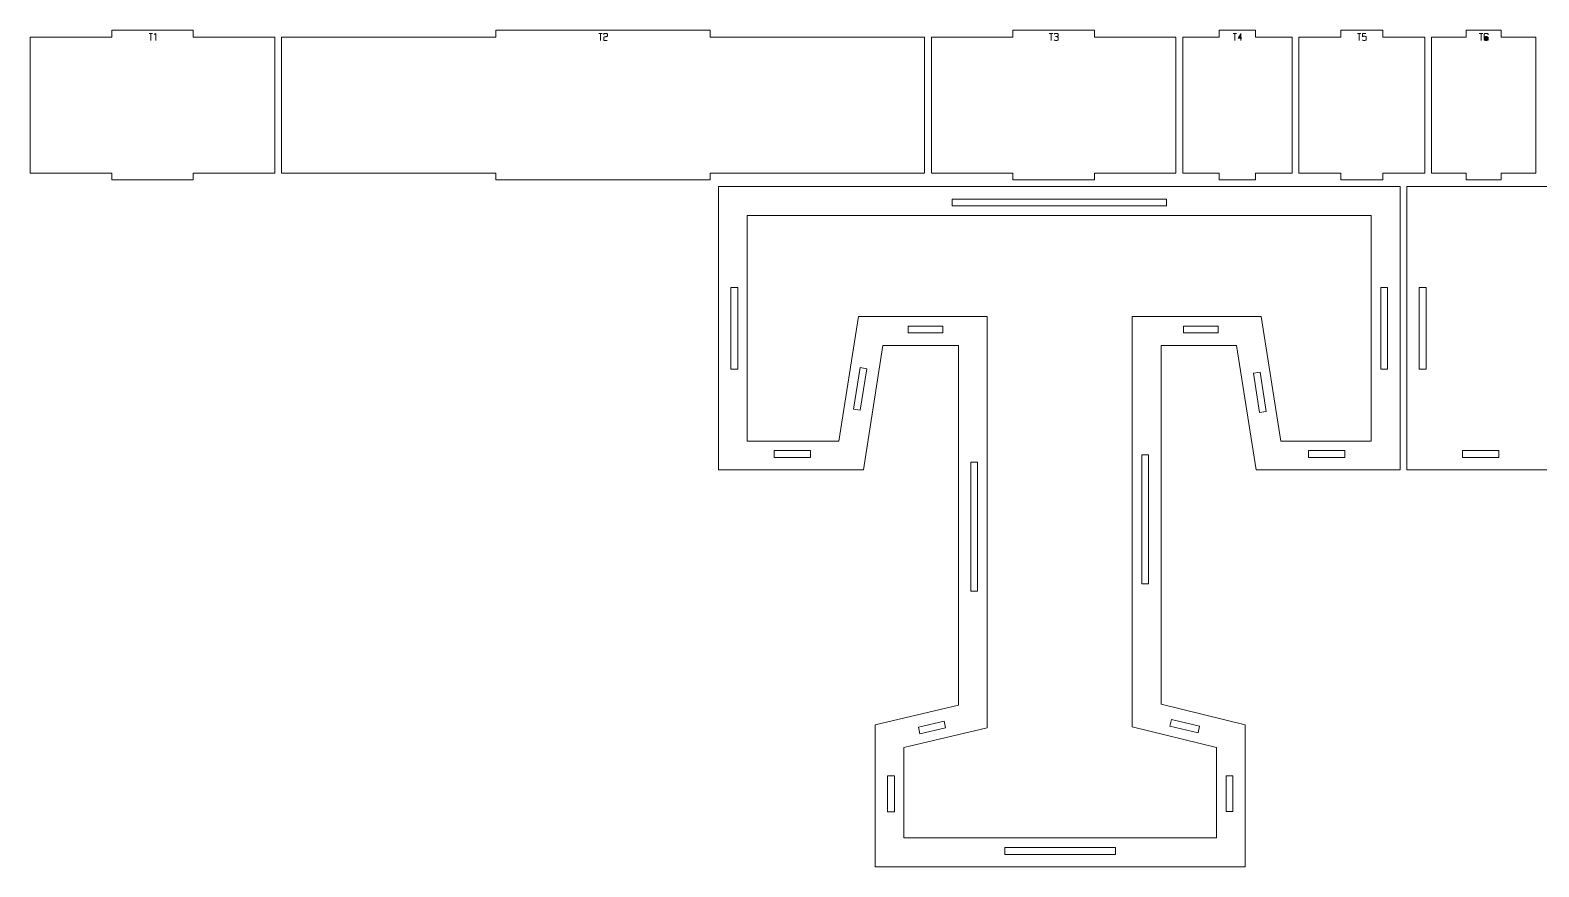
# Model space of a CAD drawing. Header units: centimetres. Extents: x -249 to 275, y -506 to 461.
# Drawn here: x 38 to 104.6, y -107.7 to -70.8 of the extents above; entities that cross this region are included whole.
import ezdxf

# ---------------------------------------------------------------- set-up
doc = ezdxf.new("R2010")
doc.units = ezdxf.units.CM
doc.header["$MEASUREMENT"] = 0
doc.layers.add('Capa 1', color=7, linetype='Continuous')

msp = doc.modelspace()

# ---------------------------------------------------------------- hatches: boundary and pattern name
at = {"layer": 'Capa 1', "true_color": 0x3e4095}
h = msp.add_hatch(color=175, dxfattribs=at)
edge = h.paths.add_edge_path()
edge.add_spline(control_points=[(43.32615, -70.98832), (43.32615, -70.98832), (43.24681, -70.98832), (43.24681, -70.98832), (43.24681, -70.98832), (43.40411, -70.98832), (43.40411, -70.98832), (43.40411, -70.98832), (43.32615, -70.98832), (43.32615, -70.98832), (43.32615, -70.98832), (43.32615, -71.30476), (43.32615, -71.30476), (43.32615, -71.30476), (43.32615, -70.98832), (43.32615, -70.98832)], knot_values=[0, 0, 0, 0, 0.2, 0.2, 0.2, 0.4, 0.4, 0.4, 0.6, 0.6, 0.6, 0.8, 0.8, 0.8, 1, 1, 1, 1], degree=3, periodic=1)
h = msp.add_hatch(color=175, dxfattribs=at)
edge = h.paths.add_edge_path()
edge.add_spline(control_points=[(43.54307, -70.98786), (43.54307, -70.98786), (43.46694, -71.0406), (43.46694, -71.0406), (43.46694, -71.0406), (43.54307, -70.98786), (43.54307, -70.98786), (43.54307, -70.98786), (43.54307, -71.30476), (43.54307, -71.30476), (43.54307, -71.30476), (43.54307, -70.98786), (43.54307, -70.98786)], knot_values=[0, 0, 0, 0, 0.25, 0.25, 0.25, 0.5, 0.5, 0.5, 0.75, 0.75, 0.75, 1, 1, 1, 1], degree=3, periodic=1)
h = msp.add_hatch(color=175, dxfattribs=at)
edge = h.paths.add_edge_path()
edge.add_spline(control_points=[(63.17418, -70.98832), (63.17418, -70.98832), (63.09484, -70.98832), (63.09484, -70.98832), (63.09484, -70.98832), (63.25214, -70.98832), (63.25214, -70.98832), (63.25214, -70.98832), (63.17418, -70.98832), (63.17418, -70.98832), (63.17418, -70.98832), (63.17418, -71.30476), (63.17418, -71.30476), (63.17418, -71.30476), (63.17418, -70.98832), (63.17418, -70.98832)], knot_values=[0, 0, 0, 0, 0.2, 0.2, 0.2, 0.4, 0.4, 0.4, 0.6, 0.6, 0.6, 0.8, 0.8, 0.8, 1, 1, 1, 1], degree=3, periodic=1)
h = msp.add_hatch(color=175, dxfattribs=at)
edge = h.paths.add_edge_path()
edge.add_spline(control_points=[(63.31451, -71.30476), (63.31451, -71.30476), (63.31451, -71.17222), (63.31451, -71.17222), (63.31543, -71.1603), (63.32628, -71.15113), (63.34707, -71.14471), (63.35563, -71.14409), (63.36381, -71.1431), (63.37161, -71.14172), (63.3794, -71.14035), (63.38728, -71.1389), (63.39523, -71.13737), (63.4099, -71.13492), (63.42114, -71.13293), (63.42893, -71.13141), (63.43673, -71.12988), (63.4443, -71.12789), (63.45164, -71.12544), (63.47059, -71.11841), (63.48007, -71.10939), (63.48007, -71.09839), (63.48007, -71.09839), (63.48007, -71.02363), (63.48007, -71.02363), (63.48007, -71.01385), (63.4722, -71.00552), (63.45645, -70.99864), (63.44071, -70.99176), (63.42106, -70.98832), (63.39752, -70.98832), (63.37398, -70.98832), (63.35433, -70.99176), (63.33859, -70.99864), (63.32284, -71.00552), (63.31497, -71.01385), (63.31497, -71.02363), (63.31497, -71.02363), (63.31497, -71.0461), (63.31497, -71.0461), (63.31497, -71.0461), (63.31497, -71.02363), (63.31497, -71.02363), (63.31497, -71.01385), (63.32284, -71.00552), (63.33859, -70.99864), (63.35433, -70.99176), (63.37398, -70.98832), (63.39752, -70.98832), (63.42106, -70.98832), (63.44071, -70.99176), (63.45645, -70.99864), (63.4722, -71.00552), (63.48007, -71.01385), (63.48007, -71.02363), (63.48007, -71.02363), (63.48007, -71.09839), (63.48007, -71.09839), (63.48007, -71.10939), (63.47059, -71.11841), (63.45164, -71.12544), (63.4443, -71.12789), (63.43673, -71.12988), (63.42893, -71.13141), (63.42114, -71.13293), (63.4099, -71.13492), (63.39523, -71.13737), (63.38728, -71.1389), (63.3794, -71.14035), (63.37161, -71.14172), (63.36381, -71.1431), (63.35563, -71.14409), (63.34707, -71.14471), (63.32628, -71.15113), (63.31543, -71.1603), (63.31451, -71.17222), (63.31451, -71.17222), (63.31451, -71.30476), (63.31451, -71.30476), (63.31451, -71.30476), (63.47136, -71.30476), (63.47136, -71.30476), (63.47136, -71.30476), (63.31451, -71.30476), (63.31451, -71.30476)], knot_values=[0, 0, 0, 0, 0.03571429, 0.03571429, 0.03571429, 0.07142857, 0.07142857, 0.07142857, 0.10714286, 0.10714286, 0.10714286, 0.14285714, 0.14285714, 0.14285714, 0.17857143, 0.17857143, 0.17857143, 0.21428571, 0.21428571, 0.21428571, 0.25, 0.25, 0.25, 0.28571429, 0.28571429, 0.28571429, 0.32142857, 0.32142857, 0.32142857, 0.35714286, 0.35714286, 0.35714286, 0.39285714, 0.39285714, 0.39285714, 0.42857143, 0.42857143, 0.42857143, 0.46428571, 0.46428571, 0.46428571, 0.5, 0.5, 0.5, 0.53571429, 0.53571429, 0.53571429, 0.57142857, 0.57142857, 0.57142857, 0.60714286, 0.60714286, 0.60714286, 0.64285714, 0.64285714, 0.64285714, 0.67857143, 0.67857143, 0.67857143, 0.71428571, 0.71428571, 0.71428571, 0.75, 0.75, 0.75, 0.78571429, 0.78571429, 0.78571429, 0.82142857, 0.82142857, 0.82142857, 0.85714286, 0.85714286, 0.85714286, 0.89285714, 0.89285714, 0.89285714, 0.92857143, 0.92857143, 0.92857143, 0.96428571, 0.96428571, 0.96428571, 1, 1, 1, 1], degree=3, periodic=1)
h = msp.add_hatch(color=175, dxfattribs=at)
edge = h.paths.add_edge_path()
edge.add_spline(control_points=[(83.06671, -70.98832), (83.06671, -70.98832), (82.98737, -70.98832), (82.98737, -70.98832), (82.98737, -70.98832), (83.14467, -70.98832), (83.14467, -70.98832), (83.14467, -70.98832), (83.06671, -70.98832), (83.06671, -70.98832), (83.06671, -70.98832), (83.06671, -71.30476), (83.06671, -71.30476), (83.06671, -71.30476), (83.06671, -70.98832), (83.06671, -70.98832)], knot_values=[0, 0, 0, 0, 0.2, 0.2, 0.2, 0.4, 0.4, 0.4, 0.6, 0.6, 0.6, 0.8, 0.8, 0.8, 1, 1, 1, 1], degree=3, periodic=1)
h = msp.add_hatch(color=175, dxfattribs=at)
edge = h.paths.add_edge_path()
edge.add_spline(control_points=[(83.29005, -71.30476), (83.26651, -71.30476), (83.24686, -71.30132), (83.23112, -71.29444), (83.21537, -71.28756), (83.2075, -71.27923), (83.2075, -71.26945), (83.2075, -71.27923), (83.21537, -71.28756), (83.23112, -71.29444), (83.24686, -71.30132), (83.26651, -71.30476), (83.29005, -71.30476), (83.31359, -71.30476), (83.33324, -71.30132), (83.34898, -71.29444), (83.36473, -71.28756), (83.3726, -71.27923), (83.3726, -71.26945), (83.3726, -71.26945), (83.3726, -71.16626), (83.3726, -71.16626), (83.3726, -71.158), (83.36694, -71.15082), (83.35563, -71.14471), (83.34432, -71.13859), (83.31115, -71.13446), (83.25611, -71.13232), (83.31084, -71.12896), (83.34371, -71.12498), (83.35471, -71.1204), (83.36572, -71.11581), (83.37168, -71.10832), (83.3726, -71.09793), (83.3726, -71.09793), (83.3726, -71.02363), (83.3726, -71.02363), (83.3726, -71.01385), (83.36473, -71.00552), (83.34898, -70.99864), (83.33324, -70.99176), (83.31359, -70.98832), (83.29005, -70.98832), (83.26651, -70.98832), (83.24686, -70.99176), (83.23112, -70.99864), (83.21537, -71.00552), (83.2075, -71.01385), (83.2075, -71.02363), (83.2075, -71.01385), (83.21537, -71.00552), (83.23112, -70.99864), (83.24686, -70.99176), (83.26651, -70.98832), (83.29005, -70.98832), (83.31359, -70.98832), (83.33324, -70.99176), (83.34898, -70.99864), (83.36473, -71.00552), (83.3726, -71.01385), (83.3726, -71.02363), (83.3726, -71.02363), (83.3726, -71.09793), (83.3726, -71.09793), (83.37168, -71.10832), (83.36572, -71.11581), (83.35471, -71.1204), (83.34371, -71.12498), (83.31084, -71.12896), (83.25611, -71.13232), (83.31115, -71.13446), (83.34432, -71.13859), (83.35563, -71.14471), (83.36694, -71.15082), (83.3726, -71.158), (83.3726, -71.16626), (83.3726, -71.16626), (83.3726, -71.26945), (83.3726, -71.26945), (83.3726, -71.27923), (83.36473, -71.28756), (83.34898, -71.29444), (83.33324, -71.30132), (83.31359, -71.30476), (83.29005, -71.30476)], knot_values=[0, 0, 0, 0, 0.03571429, 0.03571429, 0.03571429, 0.07142857, 0.07142857, 0.07142857, 0.10714286, 0.10714286, 0.10714286, 0.14285714, 0.14285714, 0.14285714, 0.17857143, 0.17857143, 0.17857143, 0.21428571, 0.21428571, 0.21428571, 0.25, 0.25, 0.25, 0.28571429, 0.28571429, 0.28571429, 0.32142857, 0.32142857, 0.32142857, 0.35714286, 0.35714286, 0.35714286, 0.39285714, 0.39285714, 0.39285714, 0.42857143, 0.42857143, 0.42857143, 0.46428571, 0.46428571, 0.46428571, 0.5, 0.5, 0.5, 0.53571429, 0.53571429, 0.53571429, 0.57142857, 0.57142857, 0.57142857, 0.60714286, 0.60714286, 0.60714286, 0.64285714, 0.64285714, 0.64285714, 0.67857143, 0.67857143, 0.67857143, 0.71428571, 0.71428571, 0.71428571, 0.75, 0.75, 0.75, 0.78571429, 0.78571429, 0.78571429, 0.82142857, 0.82142857, 0.82142857, 0.85714286, 0.85714286, 0.85714286, 0.89285714, 0.89285714, 0.89285714, 0.92857143, 0.92857143, 0.92857143, 0.96428571, 0.96428571, 0.96428571, 1, 1, 1, 1], degree=3, periodic=1)
h = msp.add_hatch(color=175, dxfattribs=at)
edge = h.paths.add_edge_path()
edge.add_spline(control_points=[(91.17921, -70.98832), (91.17921, -70.98832), (91.09987, -70.98832), (91.09987, -70.98832), (91.09987, -70.98832), (91.25717, -70.98832), (91.25717, -70.98832), (91.25717, -70.98832), (91.17921, -70.98832), (91.17921, -70.98832), (91.17921, -70.98832), (91.17921, -71.30476), (91.17921, -71.30476), (91.17921, -71.30476), (91.17921, -70.98832), (91.17921, -70.98832)], knot_values=[0, 0, 0, 0, 0.2, 0.2, 0.2, 0.4, 0.4, 0.4, 0.6, 0.6, 0.6, 0.8, 0.8, 0.8, 1, 1, 1, 1], degree=3, periodic=1)
h = msp.add_hatch(color=175, dxfattribs=at)
edge = h.paths.add_edge_path()
edge.add_spline(control_points=[(91.44979, -71.2002), (91.44979, -71.2002), (91.44979, -70.98786), (91.44979, -70.98786), (91.44979, -70.98786), (91.32, -71.2002), (91.32, -71.2002), (91.32, -71.2002), (91.44979, -71.2002), (91.44979, -71.2002)], knot_values=[0, 0, 0, 0, 0.33333333, 0.33333333, 0.33333333, 0.66666667, 0.66666667, 0.66666667, 1, 1, 1, 1], degree=3, periodic=1)
h = msp.add_hatch(color=175, dxfattribs=at)
edge = h.paths.add_edge_path()
edge.add_spline(control_points=[(91.44979, -71.2002), (91.44979, -71.2002), (91.44979, -71.30476), (91.44979, -71.30476), (91.44979, -71.30476), (91.44979, -71.2002), (91.44979, -71.2002), (91.44979, -71.2002), (91.32, -71.2002), (91.32, -71.2002), (91.32, -71.2002), (91.44979, -70.98786), (91.44979, -70.98786), (91.44979, -70.98786), (91.44979, -71.2002), (91.44979, -71.2002), (91.44979, -71.2002), (91.4796, -71.2002), (91.4796, -71.2002), (91.4796, -71.2002), (91.44979, -71.2002), (91.44979, -71.2002)], knot_values=[0, 0, 0, 0, 0.14285714, 0.14285714, 0.14285714, 0.28571429, 0.28571429, 0.28571429, 0.42857143, 0.42857143, 0.42857143, 0.57142857, 0.57142857, 0.57142857, 0.71428571, 0.71428571, 0.71428571, 0.85714286, 0.85714286, 0.85714286, 1, 1, 1, 1], degree=3, periodic=1)
h = msp.add_hatch(color=175, dxfattribs=at)
edge = h.paths.add_edge_path()
edge.add_spline(control_points=[(96.66713, -70.98832), (96.66713, -70.98832), (96.58779, -70.98832), (96.58779, -70.98832), (96.58779, -70.98832), (96.74509, -70.98832), (96.74509, -70.98832), (96.74509, -70.98832), (96.66713, -70.98832), (96.66713, -70.98832), (96.66713, -70.98832), (96.66713, -71.30476), (96.66713, -71.30476), (96.66713, -71.30476), (96.66713, -70.98832), (96.66713, -70.98832)], knot_values=[0, 0, 0, 0, 0.2, 0.2, 0.2, 0.4, 0.4, 0.4, 0.6, 0.6, 0.6, 0.8, 0.8, 0.8, 1, 1, 1, 1], degree=3, periodic=1)
h = msp.add_hatch(color=175, dxfattribs=at)
edge = h.paths.add_edge_path()
edge.add_spline(control_points=[(96.89047, -71.30476), (96.86693, -71.30476), (96.84728, -71.30132), (96.83154, -71.29444), (96.81579, -71.28756), (96.80792, -71.27923), (96.80792, -71.26945), (96.80792, -71.27923), (96.81579, -71.28756), (96.83154, -71.29444), (96.84728, -71.30132), (96.86693, -71.30476), (96.89047, -71.30476), (96.91401, -71.30476), (96.93366, -71.30132), (96.9494, -71.29444), (96.96515, -71.28756), (96.97302, -71.27923), (96.97302, -71.26945), (96.97302, -71.26945), (96.97302, -71.14379), (96.97302, -71.14379), (96.97302, -71.134), (96.96515, -71.12567), (96.9494, -71.11879), (96.93366, -71.11191), (96.91401, -71.10847), (96.89047, -71.10847), (96.86907, -71.11031), (96.85256, -71.11276), (96.84094, -71.11581), (96.82932, -71.11887), (96.81832, -71.1282), (96.80792, -71.14379), (96.80792, -71.14379), (96.80792, -70.98832), (96.80792, -70.98832), (96.80792, -70.98832), (96.96752, -70.98832), (96.96752, -70.98832), (96.96752, -70.98832), (96.80792, -70.98832), (96.80792, -70.98832), (96.80792, -70.98832), (96.80792, -71.14379), (96.80792, -71.14379), (96.81832, -71.1282), (96.82932, -71.11887), (96.84094, -71.11581), (96.85256, -71.11276), (96.86907, -71.11031), (96.89047, -71.10847), (96.91401, -71.10847), (96.93366, -71.11191), (96.9494, -71.11879), (96.96515, -71.12567), (96.97302, -71.134), (96.97302, -71.14379), (96.97302, -71.14379), (96.97302, -71.26945), (96.97302, -71.26945), (96.97302, -71.27923), (96.96515, -71.28756), (96.9494, -71.29444), (96.93366, -71.30132), (96.91401, -71.30476), (96.89047, -71.30476)], knot_values=[0, 0, 0, 0, 0.04545455, 0.04545455, 0.04545455, 0.09090909, 0.09090909, 0.09090909, 0.13636364, 0.13636364, 0.13636364, 0.18181818, 0.18181818, 0.18181818, 0.22727273, 0.22727273, 0.22727273, 0.27272727, 0.27272727, 0.27272727, 0.31818182, 0.31818182, 0.31818182, 0.36363636, 0.36363636, 0.36363636, 0.40909091, 0.40909091, 0.40909091, 0.45454545, 0.45454545, 0.45454545, 0.5, 0.5, 0.5, 0.54545455, 0.54545455, 0.54545455, 0.59090909, 0.59090909, 0.59090909, 0.63636364, 0.63636364, 0.63636364, 0.68181818, 0.68181818, 0.68181818, 0.72727273, 0.72727273, 0.72727273, 0.77272727, 0.77272727, 0.77272727, 0.81818182, 0.81818182, 0.81818182, 0.86363636, 0.86363636, 0.86363636, 0.90909091, 0.90909091, 0.90909091, 0.95454545, 0.95454545, 0.95454545, 1, 1, 1, 1], degree=3, periodic=1)
h = msp.add_hatch(color=175, dxfattribs=at)
edge = h.paths.add_edge_path()
edge.add_spline(control_points=[(102.04895, -70.98832), (102.04895, -70.98832), (101.96961, -70.98832), (101.96961, -70.98832), (101.96961, -70.98832), (102.12691, -70.98832), (102.12691, -70.98832), (102.12691, -70.98832), (102.04895, -70.98832), (102.04895, -70.98832), (102.04895, -70.98832), (102.04895, -71.30476), (102.04895, -71.30476), (102.04895, -71.30476), (102.04895, -70.98832), (102.04895, -70.98832)], knot_values=[0, 0, 0, 0, 0.2, 0.2, 0.2, 0.4, 0.4, 0.4, 0.6, 0.6, 0.6, 0.8, 0.8, 0.8, 1, 1, 1, 1], degree=3, periodic=1)
h = msp.add_hatch(color=175, dxfattribs=at)
edge = h.paths.add_edge_path()
edge.add_spline(control_points=[(102.27229, -71.30476), (102.24875, -71.30476), (102.2291, -71.30132), (102.21336, -71.29444), (102.19761, -71.28756), (102.18974, -71.27923), (102.18974, -71.26945), (102.18974, -71.26945), (102.18974, -71.16259), (102.18974, -71.16259), (102.18974, -71.16259), (102.18974, -71.02363), (102.18974, -71.02363), (102.18974, -71.01385), (102.19761, -71.00552), (102.21336, -70.99864), (102.2291, -70.99176), (102.24875, -70.98832), (102.27229, -70.98832), (102.29583, -70.98832), (102.31548, -70.99176), (102.33122, -70.99864), (102.34697, -71.00552), (102.35484, -71.01385), (102.35484, -71.02363), (102.35484, -71.02363), (102.35484, -71.04931), (102.35484, -71.04931), (102.35484, -71.04931), (102.35484, -71.02363), (102.35484, -71.02363), (102.35484, -71.01385), (102.34697, -71.00552), (102.33122, -70.99864), (102.31548, -70.99176), (102.29583, -70.98832), (102.27229, -70.98832), (102.24875, -70.98832), (102.2291, -70.99176), (102.21336, -70.99864), (102.19761, -71.00552), (102.18974, -71.01385), (102.18974, -71.02363), (102.18974, -71.02363), (102.18974, -71.16259), (102.18974, -71.16259), (102.18974, -71.15342), (102.19929, -71.14524), (102.2184, -71.13806), (102.23751, -71.13087), (102.25547, -71.12728), (102.27229, -71.12728), (102.29583, -71.12728), (102.31548, -71.13072), (102.33122, -71.1376), (102.34697, -71.14448), (102.35484, -71.15281), (102.35484, -71.16259), (102.35484, -71.16259), (102.35484, -71.26945), (102.35484, -71.26945), (102.35484, -71.27923), (102.34697, -71.28756), (102.33122, -71.29444), (102.31548, -71.30132), (102.29583, -71.30476), (102.27229, -71.30476)], knot_values=[0, 0, 0, 0, 0.04545455, 0.04545455, 0.04545455, 0.09090909, 0.09090909, 0.09090909, 0.13636364, 0.13636364, 0.13636364, 0.18181818, 0.18181818, 0.18181818, 0.22727273, 0.22727273, 0.22727273, 0.27272727, 0.27272727, 0.27272727, 0.31818182, 0.31818182, 0.31818182, 0.36363636, 0.36363636, 0.36363636, 0.40909091, 0.40909091, 0.40909091, 0.45454545, 0.45454545, 0.45454545, 0.5, 0.5, 0.5, 0.54545455, 0.54545455, 0.54545455, 0.59090909, 0.59090909, 0.59090909, 0.63636364, 0.63636364, 0.63636364, 0.68181818, 0.68181818, 0.68181818, 0.72727273, 0.72727273, 0.72727273, 0.77272727, 0.77272727, 0.77272727, 0.81818182, 0.81818182, 0.81818182, 0.86363636, 0.86363636, 0.86363636, 0.90909091, 0.90909091, 0.90909091, 0.95454545, 0.95454545, 0.95454545, 1, 1, 1, 1], degree=3, periodic=1)
h = msp.add_hatch(color=175, dxfattribs=at)
edge = h.paths.add_edge_path()
edge.add_spline(control_points=[(102.18974, -71.26945), (102.18974, -71.27923), (102.19761, -71.28756), (102.21336, -71.29444), (102.2291, -71.30132), (102.24875, -71.30476), (102.27229, -71.30476), (102.29583, -71.30476), (102.31548, -71.30132), (102.33122, -71.29444), (102.34697, -71.28756), (102.35484, -71.27923), (102.35484, -71.26945), (102.35484, -71.26945), (102.35484, -71.16259), (102.35484, -71.16259), (102.35484, -71.15281), (102.34697, -71.14448), (102.33122, -71.1376), (102.31548, -71.13072), (102.29583, -71.12728), (102.27229, -71.12728), (102.25547, -71.12728), (102.23751, -71.13087), (102.2184, -71.13806), (102.19929, -71.14524), (102.18974, -71.15342), (102.18974, -71.16259), (102.18974, -71.16259), (102.18974, -71.26945), (102.18974, -71.26945)], knot_values=[0, 0, 0, 0, 0.1, 0.1, 0.1, 0.2, 0.2, 0.2, 0.3, 0.3, 0.3, 0.4, 0.4, 0.4, 0.5, 0.5, 0.5, 0.6, 0.6, 0.6, 0.7, 0.7, 0.7, 0.8, 0.8, 0.8, 0.9, 0.9, 0.9, 1, 1, 1, 1], degree=3, periodic=1)

# ---------------------------------------------------------------- linework, layer by layer
at = {"layer": 'Capa 1', "color": 240, "lineweight": 20}
for points in [[(37.99708, -71.14756), (37.99708, -71.14756), (37.99708, -77.14756), (37.99708, -77.14756), (37.99708, -77.14756), (41.59565, -77.14756), (41.59565, -77.14756), (41.59565, -77.14756), (41.59565, -77.44756), (41.59565, -77.44756), (41.59565, -77.44756), (45.19422, -77.44756), (45.19422, -77.44756), (45.19422, -77.44756), (45.19422, -77.14756), (45.19422, -77.14756), (45.19422, -77.14756), (48.79279, -77.14756), (48.79279, -77.14756), (48.79279, -77.14756), (48.79279, -71.14756), (48.79279, -71.14756), (48.79279, -71.14756), (45.19422, -71.14756), (45.19422, -71.14756), (45.19422, -71.14756), (45.19422, -70.84756), (45.19422, -70.84756), (45.19422, -70.84756), (41.59565, -70.84756), (41.59565, -70.84756), (41.59565, -70.84756), (41.59565, -71.14756), (41.59565, -71.14756), (41.59565, -71.14756), (37.99708, -71.14756), (37.99708, -71.14756)], [(49.09279, -71.14756), (49.09279, -71.14756), (49.09279, -77.14756), (49.09279, -77.14756), (49.09279, -77.14756), (58.5559, -77.14756), (58.5559, -77.14756), (58.5559, -77.14756), (58.5559, -77.44756), (58.5559, -77.44756), (58.5559, -77.44756), (68.01902, -77.44756), (68.01902, -77.44756), (68.01902, -77.44756), (68.01902, -77.14756), (68.01902, -77.14756), (68.01902, -77.14756), (77.48213, -77.14756), (77.48213, -77.14756), (77.48213, -77.14756), (77.48213, -71.14756), (77.48213, -71.14756), (77.48213, -71.14756), (68.01902, -71.14756), (68.01902, -71.14756), (68.01902, -71.14756), (68.01902, -70.84756), (68.01902, -70.84756), (68.01902, -70.84756), (58.5559, -70.84756), (58.5559, -70.84756), (58.5559, -70.84756), (58.5559, -71.14756), (58.5559, -71.14756), (58.5559, -71.14756), (49.09279, -71.14756), (49.09279, -71.14756)], [(77.78213, -71.14756), (77.78213, -71.14756), (77.78213, -77.14756), (77.78213, -77.14756), (77.78213, -77.14756), (81.3807, -77.14756), (81.3807, -77.14756), (81.3807, -77.14756), (81.3807, -77.44756), (81.3807, -77.44756), (81.3807, -77.44756), (84.97927, -77.44756), (84.97927, -77.44756), (84.97927, -77.44756), (84.97927, -77.14756), (84.97927, -77.14756), (84.97927, -77.14756), (88.57784, -77.14756), (88.57784, -77.14756), (88.57784, -77.14756), (88.57784, -71.14756), (88.57784, -71.14756), (88.57784, -71.14756), (84.97927, -71.14756), (84.97927, -71.14756), (84.97927, -71.14756), (84.97927, -70.84756), (84.97927, -70.84756), (84.97927, -70.84756), (81.3807, -70.84756), (81.3807, -70.84756), (81.3807, -70.84756), (81.3807, -71.14756), (81.3807, -71.14756), (81.3807, -71.14756), (77.78213, -71.14756), (77.78213, -71.14756)], [(88.87784, -71.14756), (88.87784, -71.14756), (88.87784, -77.14756), (88.87784, -77.14756), (88.87784, -77.14756), (90.48577, -77.14756), (90.48577, -77.14756), (90.48577, -77.14756), (90.48577, -77.44756), (90.48577, -77.44756), (90.48577, -77.44756), (92.0937, -77.44756), (92.0937, -77.44756), (92.0937, -77.44756), (92.0937, -77.14756), (92.0937, -77.14756), (92.0937, -77.14756), (93.70163, -77.14756), (93.70163, -77.14756), (93.70163, -77.14756), (93.70163, -71.14756), (93.70163, -71.14756), (93.70163, -71.14756), (92.0937, -71.14756), (92.0937, -71.14756), (92.0937, -71.14756), (92.0937, -70.84756), (92.0937, -70.84756), (92.0937, -70.84756), (90.48577, -70.84756), (90.48577, -70.84756), (90.48577, -70.84756), (90.48577, -71.14756), (90.48577, -71.14756), (90.48577, -71.14756), (88.87784, -71.14756), (88.87784, -71.14756)], [(94.00163, -71.14756), (94.00163, -71.14756), (94.00163, -77.14756), (94.00163, -77.14756), (94.00163, -77.14756), (95.85415, -77.14756), (95.85415, -77.14756), (95.85415, -77.14756), (95.85415, -77.44756), (95.85415, -77.44756), (95.85415, -77.44756), (97.70667, -77.44756), (97.70667, -77.44756), (97.70667, -77.44756), (97.70667, -77.14756), (97.70667, -77.14756), (97.70667, -77.14756), (99.55919, -77.14756), (99.55919, -77.14756), (99.55919, -77.14756), (99.55919, -71.14756), (99.55919, -71.14756), (99.55919, -71.14756), (97.70667, -71.14756), (97.70667, -71.14756), (97.70667, -71.14756), (97.70667, -70.84756), (97.70667, -70.84756), (97.70667, -70.84756), (95.85415, -70.84756), (95.85415, -70.84756), (95.85415, -70.84756), (95.85415, -71.14756), (95.85415, -71.14756), (95.85415, -71.14756), (94.00163, -71.14756), (94.00163, -71.14756)], [(99.85919, -71.14756), (99.85919, -71.14756), (99.85919, -77.14756), (99.85919, -77.14756), (99.85919, -77.14756), (101.39455, -77.14756), (101.39455, -77.14756), (101.39455, -77.14756), (101.39455, -77.44756), (101.39455, -77.44756), (101.39455, -77.44756), (102.9299, -77.44756), (102.9299, -77.44756), (102.9299, -77.44756), (102.9299, -77.14756), (102.9299, -77.14756), (102.9299, -77.14756), (104.46526, -77.14756), (104.46526, -77.14756), (104.46526, -77.14756), (104.46526, -71.14756), (104.46526, -71.14756), (104.46526, -71.14756), (102.9299, -71.14756), (102.9299, -71.14756), (102.9299, -71.14756), (102.9299, -70.84756), (102.9299, -70.84756), (102.9299, -70.84756), (101.39455, -70.84756), (101.39455, -70.84756), (101.39455, -70.84756), (101.39455, -71.14756), (101.39455, -71.14756), (101.39455, -71.14756), (99.85919, -71.14756), (99.85919, -71.14756)]]:
    msp.add_open_spline(points, degree=3, knots=[0, 0, 0, 0, 0.08333333, 0.08333333, 0.08333333, 0.16666667, 0.16666667, 0.16666667, 0.25, 0.25, 0.25, 0.33333333, 0.33333333, 0.33333333, 0.41666667, 0.41666667, 0.41666667, 0.5, 0.5, 0.5, 0.58333333, 0.58333333, 0.58333333, 0.66666667, 0.66666667, 0.66666667, 0.75, 0.75, 0.75, 0.83333333, 0.83333333, 0.83333333, 0.91666667, 0.91666667, 0.91666667, 1, 1, 1, 1], dxfattribs=at)
at = {"layer": 'Capa 1', "color": 114, "lineweight": 9}
for points, knots in [([(43.32615, -70.98832), (43.32615, -70.98832), (43.24681, -70.98832), (43.24681, -70.98832), (43.24681, -70.98832), (43.40411, -70.98832), (43.40411, -70.98832), (43.40411, -70.98832), (43.32615, -70.98832), (43.32615, -70.98832), (43.32615, -70.98832), (43.32615, -71.30476), (43.32615, -71.30476), (43.32615, -71.30476), (43.32615, -70.98832), (43.32615, -70.98832)], [0, 0, 0, 0, 0.2, 0.2, 0.2, 0.4, 0.4, 0.4, 0.6, 0.6, 0.6, 0.8, 0.8, 0.8, 1, 1, 1, 1]), ([(43.54307, -70.98786), (43.54307, -70.98786), (43.46694, -71.0406), (43.46694, -71.0406), (43.46694, -71.0406), (43.54307, -70.98786), (43.54307, -70.98786), (43.54307, -70.98786), (43.54307, -71.30476), (43.54307, -71.30476), (43.54307, -71.30476), (43.54307, -70.98786), (43.54307, -70.98786)], [0, 0, 0, 0, 0.25, 0.25, 0.25, 0.5, 0.5, 0.5, 0.75, 0.75, 0.75, 1, 1, 1, 1]), ([(63.17418, -70.98832), (63.17418, -70.98832), (63.09484, -70.98832), (63.09484, -70.98832), (63.09484, -70.98832), (63.25214, -70.98832), (63.25214, -70.98832), (63.25214, -70.98832), (63.17418, -70.98832), (63.17418, -70.98832), (63.17418, -70.98832), (63.17418, -71.30476), (63.17418, -71.30476), (63.17418, -71.30476), (63.17418, -70.98832), (63.17418, -70.98832)], [0, 0, 0, 0, 0.2, 0.2, 0.2, 0.4, 0.4, 0.4, 0.6, 0.6, 0.6, 0.8, 0.8, 0.8, 1, 1, 1, 1]), ([(63.31451, -71.30476), (63.31451, -71.30476), (63.31451, -71.17222), (63.31451, -71.17222), (63.31543, -71.1603), (63.32628, -71.15113), (63.34707, -71.14471), (63.35563, -71.14409), (63.36381, -71.1431), (63.37161, -71.14172), (63.3794, -71.14035), (63.38728, -71.1389), (63.39523, -71.13737), (63.4099, -71.13492), (63.42114, -71.13293), (63.42893, -71.13141), (63.43673, -71.12988), (63.4443, -71.12789), (63.45164, -71.12544), (63.47059, -71.11841), (63.48007, -71.10939), (63.48007, -71.09839), (63.48007, -71.09839), (63.48007, -71.02363), (63.48007, -71.02363), (63.48007, -71.01385), (63.4722, -71.00552), (63.45645, -70.99864), (63.44071, -70.99176), (63.42106, -70.98832), (63.39752, -70.98832), (63.37398, -70.98832), (63.35433, -70.99176), (63.33859, -70.99864), (63.32284, -71.00552), (63.31497, -71.01385), (63.31497, -71.02363), (63.31497, -71.02363), (63.31497, -71.0461), (63.31497, -71.0461), (63.31497, -71.0461), (63.31497, -71.02363), (63.31497, -71.02363), (63.31497, -71.01385), (63.32284, -71.00552), (63.33859, -70.99864), (63.35433, -70.99176), (63.37398, -70.98832), (63.39752, -70.98832), (63.42106, -70.98832), (63.44071, -70.99176), (63.45645, -70.99864), (63.4722, -71.00552), (63.48007, -71.01385), (63.48007, -71.02363), (63.48007, -71.02363), (63.48007, -71.09839), (63.48007, -71.09839), (63.48007, -71.10939), (63.47059, -71.11841), (63.45164, -71.12544), (63.4443, -71.12789), (63.43673, -71.12988), (63.42893, -71.13141), (63.42114, -71.13293), (63.4099, -71.13492), (63.39523, -71.13737), (63.38728, -71.1389), (63.3794, -71.14035), (63.37161, -71.14172), (63.36381, -71.1431), (63.35563, -71.14409), (63.34707, -71.14471), (63.32628, -71.15113), (63.31543, -71.1603), (63.31451, -71.17222), (63.31451, -71.17222), (63.31451, -71.30476), (63.31451, -71.30476), (63.31451, -71.30476), (63.47136, -71.30476), (63.47136, -71.30476), (63.47136, -71.30476), (63.31451, -71.30476), (63.31451, -71.30476)], [0, 0, 0, 0, 0.03571429, 0.03571429, 0.03571429, 0.07142857, 0.07142857, 0.07142857, 0.10714286, 0.10714286, 0.10714286, 0.14285714, 0.14285714, 0.14285714, 0.17857143, 0.17857143, 0.17857143, 0.21428571, 0.21428571, 0.21428571, 0.25, 0.25, 0.25, 0.28571429, 0.28571429, 0.28571429, 0.32142857, 0.32142857, 0.32142857, 0.35714286, 0.35714286, 0.35714286, 0.39285714, 0.39285714, 0.39285714, 0.42857143, 0.42857143, 0.42857143, 0.46428571, 0.46428571, 0.46428571, 0.5, 0.5, 0.5, 0.53571429, 0.53571429, 0.53571429, 0.57142857, 0.57142857, 0.57142857, 0.60714286, 0.60714286, 0.60714286, 0.64285714, 0.64285714, 0.64285714, 0.67857143, 0.67857143, 0.67857143, 0.71428571, 0.71428571, 0.71428571, 0.75, 0.75, 0.75, 0.78571429, 0.78571429, 0.78571429, 0.82142857, 0.82142857, 0.82142857, 0.85714286, 0.85714286, 0.85714286, 0.89285714, 0.89285714, 0.89285714, 0.92857143, 0.92857143, 0.92857143, 0.96428571, 0.96428571, 0.96428571, 1, 1, 1, 1]), ([(83.06671, -70.98832), (83.06671, -70.98832), (82.98737, -70.98832), (82.98737, -70.98832), (82.98737, -70.98832), (83.14467, -70.98832), (83.14467, -70.98832), (83.14467, -70.98832), (83.06671, -70.98832), (83.06671, -70.98832), (83.06671, -70.98832), (83.06671, -71.30476), (83.06671, -71.30476), (83.06671, -71.30476), (83.06671, -70.98832), (83.06671, -70.98832)], [0, 0, 0, 0, 0.2, 0.2, 0.2, 0.4, 0.4, 0.4, 0.6, 0.6, 0.6, 0.8, 0.8, 0.8, 1, 1, 1, 1]), ([(83.29005, -71.30476), (83.26651, -71.30476), (83.24686, -71.30132), (83.23112, -71.29444), (83.21537, -71.28756), (83.2075, -71.27923), (83.2075, -71.26945), (83.2075, -71.27923), (83.21537, -71.28756), (83.23112, -71.29444), (83.24686, -71.30132), (83.26651, -71.30476), (83.29005, -71.30476), (83.31359, -71.30476), (83.33324, -71.30132), (83.34898, -71.29444), (83.36473, -71.28756), (83.3726, -71.27923), (83.3726, -71.26945), (83.3726, -71.26945), (83.3726, -71.16626), (83.3726, -71.16626), (83.3726, -71.158), (83.36694, -71.15082), (83.35563, -71.14471), (83.34432, -71.13859), (83.31115, -71.13446), (83.25611, -71.13232), (83.31084, -71.12896), (83.34371, -71.12498), (83.35471, -71.1204), (83.36572, -71.11581), (83.37168, -71.10832), (83.3726, -71.09793), (83.3726, -71.09793), (83.3726, -71.02363), (83.3726, -71.02363), (83.3726, -71.01385), (83.36473, -71.00552), (83.34898, -70.99864), (83.33324, -70.99176), (83.31359, -70.98832), (83.29005, -70.98832), (83.26651, -70.98832), (83.24686, -70.99176), (83.23112, -70.99864), (83.21537, -71.00552), (83.2075, -71.01385), (83.2075, -71.02363), (83.2075, -71.01385), (83.21537, -71.00552), (83.23112, -70.99864), (83.24686, -70.99176), (83.26651, -70.98832), (83.29005, -70.98832), (83.31359, -70.98832), (83.33324, -70.99176), (83.34898, -70.99864), (83.36473, -71.00552), (83.3726, -71.01385), (83.3726, -71.02363), (83.3726, -71.02363), (83.3726, -71.09793), (83.3726, -71.09793), (83.37168, -71.10832), (83.36572, -71.11581), (83.35471, -71.1204), (83.34371, -71.12498), (83.31084, -71.12896), (83.25611, -71.13232), (83.31115, -71.13446), (83.34432, -71.13859), (83.35563, -71.14471), (83.36694, -71.15082), (83.3726, -71.158), (83.3726, -71.16626), (83.3726, -71.16626), (83.3726, -71.26945), (83.3726, -71.26945), (83.3726, -71.27923), (83.36473, -71.28756), (83.34898, -71.29444), (83.33324, -71.30132), (83.31359, -71.30476), (83.29005, -71.30476)], [0, 0, 0, 0, 0.03571429, 0.03571429, 0.03571429, 0.07142857, 0.07142857, 0.07142857, 0.10714286, 0.10714286, 0.10714286, 0.14285714, 0.14285714, 0.14285714, 0.17857143, 0.17857143, 0.17857143, 0.21428571, 0.21428571, 0.21428571, 0.25, 0.25, 0.25, 0.28571429, 0.28571429, 0.28571429, 0.32142857, 0.32142857, 0.32142857, 0.35714286, 0.35714286, 0.35714286, 0.39285714, 0.39285714, 0.39285714, 0.42857143, 0.42857143, 0.42857143, 0.46428571, 0.46428571, 0.46428571, 0.5, 0.5, 0.5, 0.53571429, 0.53571429, 0.53571429, 0.57142857, 0.57142857, 0.57142857, 0.60714286, 0.60714286, 0.60714286, 0.64285714, 0.64285714, 0.64285714, 0.67857143, 0.67857143, 0.67857143, 0.71428571, 0.71428571, 0.71428571, 0.75, 0.75, 0.75, 0.78571429, 0.78571429, 0.78571429, 0.82142857, 0.82142857, 0.82142857, 0.85714286, 0.85714286, 0.85714286, 0.89285714, 0.89285714, 0.89285714, 0.92857143, 0.92857143, 0.92857143, 0.96428571, 0.96428571, 0.96428571, 1, 1, 1, 1]), ([(91.17921, -70.98832), (91.17921, -70.98832), (91.09987, -70.98832), (91.09987, -70.98832), (91.09987, -70.98832), (91.25717, -70.98832), (91.25717, -70.98832), (91.25717, -70.98832), (91.17921, -70.98832), (91.17921, -70.98832), (91.17921, -70.98832), (91.17921, -71.30476), (91.17921, -71.30476), (91.17921, -71.30476), (91.17921, -70.98832), (91.17921, -70.98832)], [0, 0, 0, 0, 0.2, 0.2, 0.2, 0.4, 0.4, 0.4, 0.6, 0.6, 0.6, 0.8, 0.8, 0.8, 1, 1, 1, 1]), ([(91.44979, -71.2002), (91.44979, -71.2002), (91.44979, -70.98786), (91.44979, -70.98786), (91.44979, -70.98786), (91.32, -71.2002), (91.32, -71.2002), (91.32, -71.2002), (91.44979, -71.2002), (91.44979, -71.2002)], [0, 0, 0, 0, 0.33333333, 0.33333333, 0.33333333, 0.66666667, 0.66666667, 0.66666667, 1, 1, 1, 1]), ([(91.44979, -71.2002), (91.44979, -71.2002), (91.44979, -71.30476), (91.44979, -71.30476), (91.44979, -71.30476), (91.44979, -71.2002), (91.44979, -71.2002), (91.44979, -71.2002), (91.32, -71.2002), (91.32, -71.2002), (91.32, -71.2002), (91.44979, -70.98786), (91.44979, -70.98786), (91.44979, -70.98786), (91.44979, -71.2002), (91.44979, -71.2002), (91.44979, -71.2002), (91.4796, -71.2002), (91.4796, -71.2002), (91.4796, -71.2002), (91.44979, -71.2002), (91.44979, -71.2002)], [0, 0, 0, 0, 0.14285714, 0.14285714, 0.14285714, 0.28571429, 0.28571429, 0.28571429, 0.42857143, 0.42857143, 0.42857143, 0.57142857, 0.57142857, 0.57142857, 0.71428571, 0.71428571, 0.71428571, 0.85714286, 0.85714286, 0.85714286, 1, 1, 1, 1]), ([(96.66713, -70.98832), (96.66713, -70.98832), (96.58779, -70.98832), (96.58779, -70.98832), (96.58779, -70.98832), (96.74509, -70.98832), (96.74509, -70.98832), (96.74509, -70.98832), (96.66713, -70.98832), (96.66713, -70.98832), (96.66713, -70.98832), (96.66713, -71.30476), (96.66713, -71.30476), (96.66713, -71.30476), (96.66713, -70.98832), (96.66713, -70.98832)], [0, 0, 0, 0, 0.2, 0.2, 0.2, 0.4, 0.4, 0.4, 0.6, 0.6, 0.6, 0.8, 0.8, 0.8, 1, 1, 1, 1]), ([(96.89047, -71.30476), (96.86693, -71.30476), (96.84728, -71.30132), (96.83154, -71.29444), (96.81579, -71.28756), (96.80792, -71.27923), (96.80792, -71.26945), (96.80792, -71.27923), (96.81579, -71.28756), (96.83154, -71.29444), (96.84728, -71.30132), (96.86693, -71.30476), (96.89047, -71.30476), (96.91401, -71.30476), (96.93366, -71.30132), (96.9494, -71.29444), (96.96515, -71.28756), (96.97302, -71.27923), (96.97302, -71.26945), (96.97302, -71.26945), (96.97302, -71.14379), (96.97302, -71.14379), (96.97302, -71.134), (96.96515, -71.12567), (96.9494, -71.11879), (96.93366, -71.11191), (96.91401, -71.10847), (96.89047, -71.10847), (96.86907, -71.11031), (96.85256, -71.11276), (96.84094, -71.11581), (96.82932, -71.11887), (96.81832, -71.1282), (96.80792, -71.14379), (96.80792, -71.14379), (96.80792, -70.98832), (96.80792, -70.98832), (96.80792, -70.98832), (96.96752, -70.98832), (96.96752, -70.98832), (96.96752, -70.98832), (96.80792, -70.98832), (96.80792, -70.98832), (96.80792, -70.98832), (96.80792, -71.14379), (96.80792, -71.14379), (96.81832, -71.1282), (96.82932, -71.11887), (96.84094, -71.11581), (96.85256, -71.11276), (96.86907, -71.11031), (96.89047, -71.10847), (96.91401, -71.10847), (96.93366, -71.11191), (96.9494, -71.11879), (96.96515, -71.12567), (96.97302, -71.134), (96.97302, -71.14379), (96.97302, -71.14379), (96.97302, -71.26945), (96.97302, -71.26945), (96.97302, -71.27923), (96.96515, -71.28756), (96.9494, -71.29444), (96.93366, -71.30132), (96.91401, -71.30476), (96.89047, -71.30476)], [0, 0, 0, 0, 0.04545455, 0.04545455, 0.04545455, 0.09090909, 0.09090909, 0.09090909, 0.13636364, 0.13636364, 0.13636364, 0.18181818, 0.18181818, 0.18181818, 0.22727273, 0.22727273, 0.22727273, 0.27272727, 0.27272727, 0.27272727, 0.31818182, 0.31818182, 0.31818182, 0.36363636, 0.36363636, 0.36363636, 0.40909091, 0.40909091, 0.40909091, 0.45454545, 0.45454545, 0.45454545, 0.5, 0.5, 0.5, 0.54545455, 0.54545455, 0.54545455, 0.59090909, 0.59090909, 0.59090909, 0.63636364, 0.63636364, 0.63636364, 0.68181818, 0.68181818, 0.68181818, 0.72727273, 0.72727273, 0.72727273, 0.77272727, 0.77272727, 0.77272727, 0.81818182, 0.81818182, 0.81818182, 0.86363636, 0.86363636, 0.86363636, 0.90909091, 0.90909091, 0.90909091, 0.95454545, 0.95454545, 0.95454545, 1, 1, 1, 1]), ([(102.04895, -70.98832), (102.04895, -70.98832), (101.96961, -70.98832), (101.96961, -70.98832), (101.96961, -70.98832), (102.12691, -70.98832), (102.12691, -70.98832), (102.12691, -70.98832), (102.04895, -70.98832), (102.04895, -70.98832), (102.04895, -70.98832), (102.04895, -71.30476), (102.04895, -71.30476), (102.04895, -71.30476), (102.04895, -70.98832), (102.04895, -70.98832)], [0, 0, 0, 0, 0.2, 0.2, 0.2, 0.4, 0.4, 0.4, 0.6, 0.6, 0.6, 0.8, 0.8, 0.8, 1, 1, 1, 1]), ([(102.27229, -71.30476), (102.24875, -71.30476), (102.2291, -71.30132), (102.21336, -71.29444), (102.19761, -71.28756), (102.18974, -71.27923), (102.18974, -71.26945), (102.18974, -71.26945), (102.18974, -71.16259), (102.18974, -71.16259), (102.18974, -71.16259), (102.18974, -71.02363), (102.18974, -71.02363), (102.18974, -71.01385), (102.19761, -71.00552), (102.21336, -70.99864), (102.2291, -70.99176), (102.24875, -70.98832), (102.27229, -70.98832), (102.29583, -70.98832), (102.31548, -70.99176), (102.33122, -70.99864), (102.34697, -71.00552), (102.35484, -71.01385), (102.35484, -71.02363), (102.35484, -71.02363), (102.35484, -71.04931), (102.35484, -71.04931), (102.35484, -71.04931), (102.35484, -71.02363), (102.35484, -71.02363), (102.35484, -71.01385), (102.34697, -71.00552), (102.33122, -70.99864), (102.31548, -70.99176), (102.29583, -70.98832), (102.27229, -70.98832), (102.24875, -70.98832), (102.2291, -70.99176), (102.21336, -70.99864), (102.19761, -71.00552), (102.18974, -71.01385), (102.18974, -71.02363), (102.18974, -71.02363), (102.18974, -71.16259), (102.18974, -71.16259), (102.18974, -71.15342), (102.19929, -71.14524), (102.2184, -71.13806), (102.23751, -71.13087), (102.25547, -71.12728), (102.27229, -71.12728), (102.29583, -71.12728), (102.31548, -71.13072), (102.33122, -71.1376), (102.34697, -71.14448), (102.35484, -71.15281), (102.35484, -71.16259), (102.35484, -71.16259), (102.35484, -71.26945), (102.35484, -71.26945), (102.35484, -71.27923), (102.34697, -71.28756), (102.33122, -71.29444), (102.31548, -71.30132), (102.29583, -71.30476), (102.27229, -71.30476)], [0, 0, 0, 0, 0.04545455, 0.04545455, 0.04545455, 0.09090909, 0.09090909, 0.09090909, 0.13636364, 0.13636364, 0.13636364, 0.18181818, 0.18181818, 0.18181818, 0.22727273, 0.22727273, 0.22727273, 0.27272727, 0.27272727, 0.27272727, 0.31818182, 0.31818182, 0.31818182, 0.36363636, 0.36363636, 0.36363636, 0.40909091, 0.40909091, 0.40909091, 0.45454545, 0.45454545, 0.45454545, 0.5, 0.5, 0.5, 0.54545455, 0.54545455, 0.54545455, 0.59090909, 0.59090909, 0.59090909, 0.63636364, 0.63636364, 0.63636364, 0.68181818, 0.68181818, 0.68181818, 0.72727273, 0.72727273, 0.72727273, 0.77272727, 0.77272727, 0.77272727, 0.81818182, 0.81818182, 0.81818182, 0.86363636, 0.86363636, 0.86363636, 0.90909091, 0.90909091, 0.90909091, 0.95454545, 0.95454545, 0.95454545, 1, 1, 1, 1]), ([(102.18974, -71.26945), (102.18974, -71.27923), (102.19761, -71.28756), (102.21336, -71.29444), (102.2291, -71.30132), (102.24875, -71.30476), (102.27229, -71.30476), (102.29583, -71.30476), (102.31548, -71.30132), (102.33122, -71.29444), (102.34697, -71.28756), (102.35484, -71.27923), (102.35484, -71.26945), (102.35484, -71.26945), (102.35484, -71.16259), (102.35484, -71.16259), (102.35484, -71.15281), (102.34697, -71.14448), (102.33122, -71.1376), (102.31548, -71.13072), (102.29583, -71.12728), (102.27229, -71.12728), (102.25547, -71.12728), (102.23751, -71.13087), (102.2184, -71.13806), (102.19929, -71.14524), (102.18974, -71.15342), (102.18974, -71.16259), (102.18974, -71.16259), (102.18974, -71.26945), (102.18974, -71.26945)], [0, 0, 0, 0, 0.1, 0.1, 0.1, 0.2, 0.2, 0.2, 0.3, 0.3, 0.3, 0.4, 0.4, 0.4, 0.5, 0.5, 0.5, 0.6, 0.6, 0.6, 0.7, 0.7, 0.7, 0.8, 0.8, 0.8, 0.9, 0.9, 0.9, 1, 1, 1, 1])]:
    msp.add_open_spline(points, degree=3, knots=knots, dxfattribs=at)
at = {"layer": 'Capa 1', "color": 240, "lineweight": 9}
for points, knots in [([(98.46988, -90.24033), (98.46988, -90.24033), (92.11542, -90.24033), (92.11542, -90.24033), (92.11542, -90.24033), (91.25087, -84.75043), (91.25087, -84.75043), (91.25087, -84.75043), (87.92235, -84.75043), (87.92235, -84.75043), (87.92235, -84.75043), (87.92235, -100.57173), (87.92235, -100.57173), (87.92235, -100.57173), (91.63992, -101.47951), (91.63992, -101.47951), (91.63992, -101.47951), (91.63992, -107.7475), (91.63992, -107.7475), (91.63992, -107.7475), (75.29989, -107.7475), (75.29989, -107.7475), (75.29989, -107.7475), (75.29989, -101.47951), (75.29989, -101.47951), (75.29989, -101.47951), (78.97424, -100.61495), (78.97424, -100.61495), (78.97424, -100.61495), (78.97424, -84.75043), (78.97424, -84.75043), (78.97424, -84.75043), (75.64571, -84.75043), (75.64571, -84.75043), (75.64571, -84.75043), (74.78116, -90.24033), (74.78116, -90.24033), (74.78116, -90.24033), (68.38348, -90.24033), (68.38348, -90.24033), (68.38348, -90.24033), (68.38348, -77.74756), (68.38348, -77.74756), (68.38348, -77.74756), (98.46988, -77.74756), (98.46988, -77.74756), (98.46988, -77.74756), (98.46988, -90.24033), (98.46988, -90.24033)], [0, 0, 0, 0, 0.0625, 0.0625, 0.0625, 0.125, 0.125, 0.125, 0.1875, 0.1875, 0.1875, 0.25, 0.25, 0.25, 0.3125, 0.3125, 0.3125, 0.375, 0.375, 0.375, 0.4375, 0.4375, 0.4375, 0.5, 0.5, 0.5, 0.5625, 0.5625, 0.5625, 0.625, 0.625, 0.625, 0.6875, 0.6875, 0.6875, 0.75, 0.75, 0.75, 0.8125, 0.8125, 0.8125, 0.875, 0.875, 0.875, 0.9375, 0.9375, 0.9375, 1, 1, 1, 1]), ([(128.85628, -90.24033), (128.85628, -90.24033), (122.50182, -90.24033), (122.50182, -90.24033), (122.50182, -90.24033), (121.63727, -84.75043), (121.63727, -84.75043), (121.63727, -84.75043), (118.30875, -84.75043), (118.30875, -84.75043), (118.30875, -84.75043), (118.30875, -100.57173), (118.30875, -100.57173), (118.30875, -100.57173), (122.02632, -101.47951), (122.02632, -101.47951), (122.02632, -101.47951), (122.02632, -107.7475), (122.02632, -107.7475), (122.02632, -107.7475), (105.68629, -107.7475), (105.68629, -107.7475), (105.68629, -107.7475), (105.68629, -101.47951), (105.68629, -101.47951), (105.68629, -101.47951), (109.36064, -100.61495), (109.36064, -100.61495), (109.36064, -100.61495), (109.36064, -84.75043), (109.36064, -84.75043), (109.36064, -84.75043), (106.03211, -84.75043), (106.03211, -84.75043), (106.03211, -84.75043), (105.16756, -90.24033), (105.16756, -90.24033), (105.16756, -90.24033), (98.76988, -90.24033), (98.76988, -90.24033), (98.76988, -90.24033), (98.76988, -77.74756), (98.76988, -77.74756), (98.76988, -77.74756), (128.85628, -77.74756), (128.85628, -77.74756), (128.85628, -77.74756), (128.85628, -90.24033), (128.85628, -90.24033)], [0, 0, 0, 0, 0.0625, 0.0625, 0.0625, 0.125, 0.125, 0.125, 0.1875, 0.1875, 0.1875, 0.25, 0.25, 0.25, 0.3125, 0.3125, 0.3125, 0.375, 0.375, 0.375, 0.4375, 0.4375, 0.4375, 0.5, 0.5, 0.5, 0.5625, 0.5625, 0.5625, 0.625, 0.625, 0.625, 0.6875, 0.6875, 0.6875, 0.75, 0.75, 0.75, 0.8125, 0.8125, 0.8125, 0.875, 0.875, 0.875, 0.9375, 0.9375, 0.9375, 1, 1, 1, 1]), ([(78.69512, -78.59609), (78.69512, -78.59609), (88.15824, -78.59609), (88.15824, -78.59609), (88.15824, -78.59609), (88.15824, -78.29609), (88.15824, -78.29609), (88.15824, -78.29609), (78.69512, -78.29609), (78.69512, -78.29609), (78.69512, -78.29609), (78.69512, -78.59609), (78.69512, -78.59609)], [0, 0, 0, 0, 0.25, 0.25, 0.25, 0.5, 0.5, 0.5, 0.75, 0.75, 0.75, 1, 1, 1, 1]), ([(97.19709, -88.96754), (97.19709, -88.96754), (97.19709, -79.02035), (97.19709, -79.02035), (97.19709, -79.02035), (69.65627, -79.02035), (69.65627, -79.02035), (69.65627, -79.02035), (69.65627, -88.96754), (69.65627, -88.96754), (69.65627, -88.96754), (73.69312, -88.96754), (73.69312, -88.96754), (73.69312, -88.96754), (74.55767, -83.47764), (74.55767, -83.47764), (74.55767, -83.47764), (80.24703, -83.47764), (80.24703, -83.47764), (80.24703, -83.47764), (80.24703, -101.62302), (80.24703, -101.62302), (80.24703, -101.62302), (76.57268, -102.48758), (76.57268, -102.48758), (76.57268, -102.48758), (76.57268, -106.47471), (76.57268, -106.47471), (76.57268, -106.47471), (90.36713, -106.47471), (90.36713, -106.47471), (90.36713, -106.47471), (90.36713, -102.4789), (90.36713, -102.4789), (90.36713, -102.4789), (86.64956, -101.57112), (86.64956, -101.57112), (86.64956, -101.57112), (86.64956, -83.47764), (86.64956, -83.47764), (86.64956, -83.47764), (92.33891, -83.47764), (92.33891, -83.47764), (92.33891, -83.47764), (93.20346, -88.96754), (93.20346, -88.96754), (93.20346, -88.96754), (97.19709, -88.96754), (97.19709, -88.96754)], [0, 0, 0, 0, 0.0625, 0.0625, 0.0625, 0.125, 0.125, 0.125, 0.1875, 0.1875, 0.1875, 0.25, 0.25, 0.25, 0.3125, 0.3125, 0.3125, 0.375, 0.375, 0.375, 0.4375, 0.4375, 0.4375, 0.5, 0.5, 0.5, 0.5625, 0.5625, 0.5625, 0.625, 0.625, 0.625, 0.6875, 0.6875, 0.6875, 0.75, 0.75, 0.75, 0.8125, 0.8125, 0.8125, 0.875, 0.875, 0.875, 0.9375, 0.9375, 0.9375, 1, 1, 1, 1]), ([(69.23201, -85.79323), (69.23201, -85.79323), (69.23201, -82.19466), (69.23201, -82.19466), (69.23201, -82.19466), (68.93201, -82.19466), (68.93201, -82.19466), (68.93201, -82.19466), (68.93201, -85.79323), (68.93201, -85.79323), (68.93201, -85.79323), (69.23201, -85.79323), (69.23201, -85.79323)], [0, 0, 0, 0, 0.25, 0.25, 0.25, 0.5, 0.5, 0.5, 0.75, 0.75, 0.75, 1, 1, 1, 1]), ([(97.62135, -82.19466), (97.62135, -82.19466), (97.62135, -85.79323), (97.62135, -85.79323), (97.62135, -85.79323), (97.92135, -85.79323), (97.92135, -85.79323), (97.92135, -85.79323), (97.92135, -82.19466), (97.92135, -82.19466), (97.92135, -82.19466), (97.62135, -82.19466), (97.62135, -82.19466)], [0, 0, 0, 0, 0.25, 0.25, 0.25, 0.5, 0.5, 0.5, 0.75, 0.75, 0.75, 1, 1, 1, 1]), ([(99.61841, -85.79323), (99.61841, -85.79323), (99.61841, -82.19466), (99.61841, -82.19466), (99.61841, -82.19466), (99.31841, -82.19466), (99.31841, -82.19466), (99.31841, -82.19466), (99.31841, -85.79323), (99.31841, -85.79323), (99.31841, -85.79323), (99.61841, -85.79323), (99.61841, -85.79323)], [0, 0, 0, 0, 0.25, 0.25, 0.25, 0.5, 0.5, 0.5, 0.75, 0.75, 0.75, 1, 1, 1, 1]), ([(78.28741, -83.9019), (78.28741, -83.9019), (76.75206, -83.9019), (76.75206, -83.9019), (76.75206, -83.9019), (76.75206, -84.2019), (76.75206, -84.2019), (76.75206, -84.2019), (78.28741, -84.2019), (78.28741, -84.2019), (78.28741, -84.2019), (78.28741, -83.9019), (78.28741, -83.9019)], [0, 0, 0, 0, 0.25, 0.25, 0.25, 0.5, 0.5, 0.5, 0.75, 0.75, 0.75, 1, 1, 1, 1]), ([(90.44209, -83.9019), (90.44209, -83.9019), (88.90796, -83.9019), (88.90796, -83.9019), (88.90796, -83.9019), (88.90796, -84.2019), (88.90796, -84.2019), (88.90796, -84.2019), (90.44209, -84.2019), (90.44209, -84.2019), (90.44209, -84.2019), (90.44209, -83.9019), (90.44209, -83.9019)], [0, 0, 0, 0, 0.25, 0.25, 0.25, 0.5, 0.5, 0.5, 0.75, 0.75, 0.75, 1, 1, 1, 1]), ([(74.63217, -85.73187), (74.63217, -85.73187), (74.34398, -87.56183), (74.34398, -87.56183), (74.34398, -87.56183), (74.64033, -87.6085), (74.64033, -87.6085), (74.64033, -87.6085), (74.92851, -85.77854), (74.92851, -85.77854), (74.92851, -85.77854), (74.63217, -85.73187), (74.63217, -85.73187)], [0, 0, 0, 0, 0.25, 0.25, 0.25, 0.5, 0.5, 0.5, 0.75, 0.75, 0.75, 1, 1, 1, 1]), ([(92.56796, -87.65941), (92.56796, -87.65941), (92.29515, -85.92703), (92.29515, -85.92703), (92.29515, -85.92703), (91.9988, -85.9737), (91.9988, -85.9737), (91.9988, -85.9737), (92.27162, -87.70608), (92.27162, -87.70608), (92.27162, -87.70608), (92.56796, -87.65941), (92.56796, -87.65941)], [0, 0, 0, 0, 0.25, 0.25, 0.25, 0.5, 0.5, 0.5, 0.75, 0.75, 0.75, 1, 1, 1, 1]), ([(72.44787, -89.3918), (72.44787, -89.3918), (70.83994, -89.3918), (70.83994, -89.3918), (70.83994, -89.3918), (70.83994, -89.6918), (70.83994, -89.6918), (70.83994, -89.6918), (72.44787, -89.6918), (72.44787, -89.6918), (72.44787, -89.6918), (72.44787, -89.3918), (72.44787, -89.3918)], [0, 0, 0, 0, 0.25, 0.25, 0.25, 0.5, 0.5, 0.5, 0.75, 0.75, 0.75, 1, 1, 1, 1]), ([(79.82277, -95.59197), (79.82277, -95.59197), (79.82277, -89.89693), (79.82277, -89.89693), (79.82277, -89.89693), (79.52277, -89.89693), (79.52277, -89.89693), (79.52277, -89.89693), (79.52277, -95.59197), (79.52277, -95.59197), (79.52277, -95.59197), (79.82277, -95.59197), (79.82277, -95.59197)], [0, 0, 0, 0, 0.25, 0.25, 0.25, 0.5, 0.5, 0.5, 0.75, 0.75, 0.75, 1, 1, 1, 1]), ([(87.07382, -89.58345), (87.07382, -89.58345), (87.07382, -95.265), (87.07382, -95.265), (87.07382, -95.265), (87.37382, -95.265), (87.37382, -95.265), (87.37382, -95.265), (87.37382, -89.58345), (87.37382, -89.58345), (87.37382, -89.58345), (87.07382, -89.58345), (87.07382, -89.58345)], [0, 0, 0, 0, 0.25, 0.25, 0.25, 0.5, 0.5, 0.5, 0.75, 0.75, 0.75, 1, 1, 1, 1]), ([(96.02783, -89.3918), (96.02783, -89.3918), (94.4343, -89.3918), (94.4343, -89.3918), (94.4343, -89.3918), (94.4343, -89.6918), (94.4343, -89.6918), (94.4343, -89.6918), (96.02783, -89.6918), (96.02783, -89.6918), (96.02783, -89.6918), (96.02783, -89.3918), (96.02783, -89.3918)], [0, 0, 0, 0, 0.25, 0.25, 0.25, 0.5, 0.5, 0.5, 0.75, 0.75, 0.75, 1, 1, 1, 1]), ([(102.83427, -89.3918), (102.83427, -89.3918), (101.22634, -89.3918), (101.22634, -89.3918), (101.22634, -89.3918), (101.22634, -89.6918), (101.22634, -89.6918), (101.22634, -89.6918), (102.83427, -89.6918), (102.83427, -89.6918), (102.83427, -89.6918), (102.83427, -89.3918), (102.83427, -89.3918)], [0, 0, 0, 0, 0.25, 0.25, 0.25, 0.5, 0.5, 0.5, 0.75, 0.75, 0.75, 1, 1, 1, 1]), ([(77.27845, -101.88567), (77.27845, -101.88567), (78.40848, -101.61978), (78.40848, -101.61978), (78.40848, -101.61978), (78.33977, -101.32775), (78.33977, -101.32775), (78.33977, -101.32775), (77.20974, -101.59364), (77.20974, -101.59364), (77.20974, -101.59364), (77.27845, -101.88567), (77.27845, -101.88567)], [0, 0, 0, 0, 0.25, 0.25, 0.25, 0.5, 0.5, 0.5, 0.75, 0.75, 0.75, 1, 1, 1, 1]), ([(88.31301, -101.54058), (88.31301, -101.54058), (89.5522, -101.84318), (89.5522, -101.84318), (89.5522, -101.84318), (89.62336, -101.55174), (89.62336, -101.55174), (89.62336, -101.55174), (88.38417, -101.24915), (88.38417, -101.24915), (88.38417, -101.24915), (88.31301, -101.54058), (88.31301, -101.54058)], [0, 0, 0, 0, 0.25, 0.25, 0.25, 0.5, 0.5, 0.5, 0.75, 0.75, 0.75, 1, 1, 1, 1]), ([(76.14842, -105.3165), (76.14842, -105.3165), (76.14842, -103.73403), (76.14842, -103.73403), (76.14842, -103.73403), (75.84842, -103.73403), (75.84842, -103.73403), (75.84842, -103.73403), (75.84842, -105.3165), (75.84842, -105.3165), (75.84842, -105.3165), (76.14842, -105.3165), (76.14842, -105.3165)], [0, 0, 0, 0, 0.25, 0.25, 0.25, 0.5, 0.5, 0.5, 0.75, 0.75, 0.75, 1, 1, 1, 1]), ([(90.79139, -103.73017), (90.79139, -103.73017), (90.79139, -105.31457), (90.79139, -105.31457), (90.79139, -105.31457), (91.09139, -105.31457), (91.09139, -105.31457), (91.09139, -105.31457), (91.09139, -103.73017), (91.09139, -103.73017), (91.09139, -103.73017), (90.79139, -103.73017), (90.79139, -103.73017)], [0, 0, 0, 0, 0.25, 0.25, 0.25, 0.5, 0.5, 0.5, 0.75, 0.75, 0.75, 1, 1, 1, 1]), ([(85.9104, -106.89897), (85.9104, -106.89897), (81.02941, -106.89897), (81.02941, -106.89897), (81.02941, -106.89897), (81.02941, -107.19897), (81.02941, -107.19897), (81.02941, -107.19897), (85.9104, -107.19897), (85.9104, -107.19897), (85.9104, -107.19897), (85.9104, -106.89897), (85.9104, -106.89897)], [0, 0, 0, 0, 0.25, 0.25, 0.25, 0.5, 0.5, 0.5, 0.75, 0.75, 0.75, 1, 1, 1, 1])]:
    msp.add_open_spline(points, degree=3, knots=knots, dxfattribs=at)

doc.saveas('drawing.dxf')
